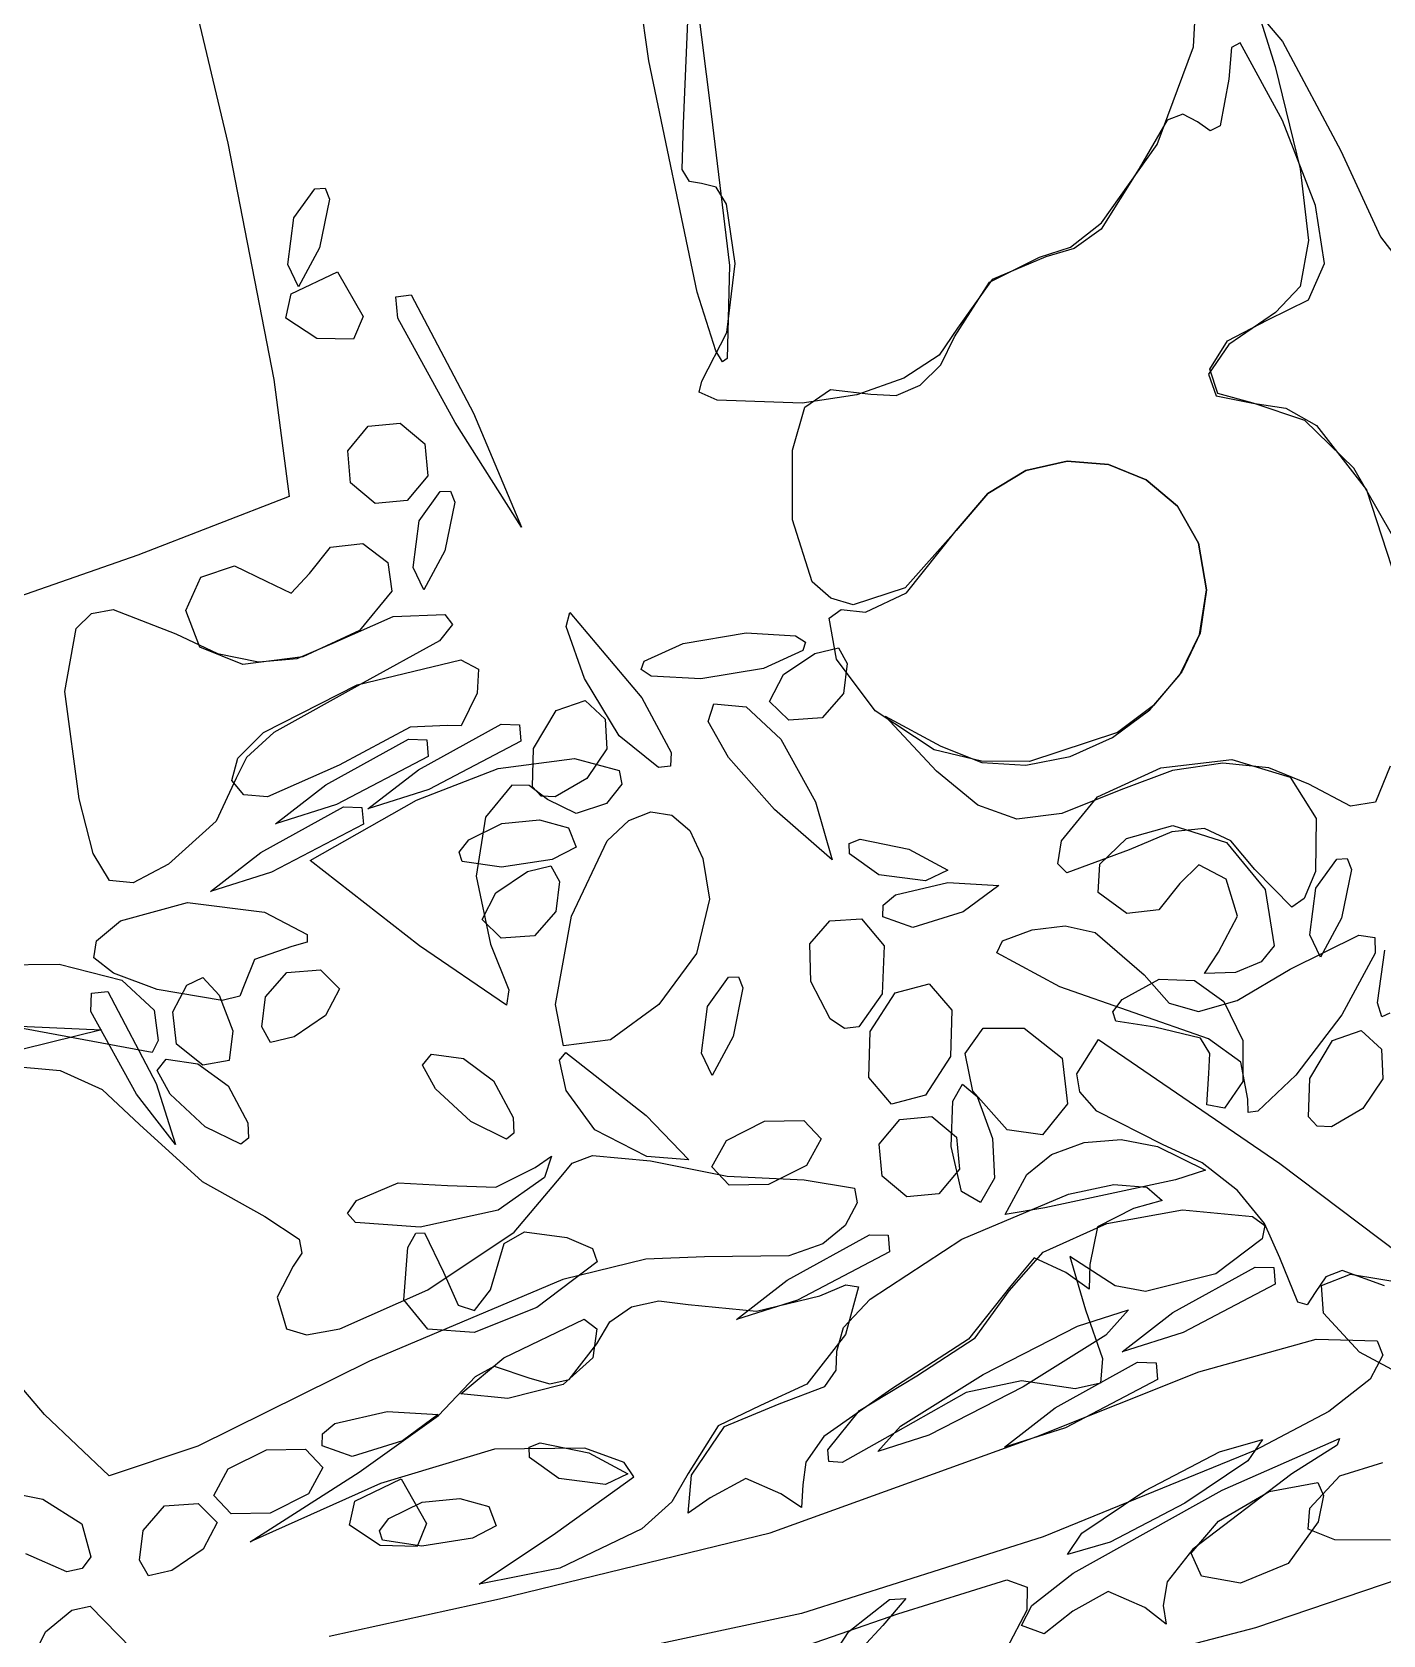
# Model space of a CAD drawing. Extents: x -886 to 651, y -59 to 942.
# Drawn here: x -251.04 to -231.21, y 70.21 to 93.74 of the extents above; entities that cross this region are included whole.
import ezdxf

# ---------------------------------------------------------------- set-up
doc = ezdxf.new("R2010")
doc.units = 0

msp = doc.modelspace()

# ---------------------------------------------------------------- linework, layer by layer
at = {"layer": 'Layer 1'}
for p, q in [((-249.6234, 98.23782), (-248.169323, 92.110862)), ((-241.99016, 93.31639), (-242.510241, 97.03977)), ((-241.465321, 95.65455), (-241.0743, 92.54149)), ((-233.394728, 95.144429), (-232.79034, 93.234198)), ((-233.989339, 93.523652), (-233.92216, 94.884548)), ((-241.47897, 92.398231), (-241.392991, 94.421834)), ((-233.072979, 94.057727), (-232.683118, 93.602341)), ((-234.525709, 92.087873), (-233.989339, 93.523652)), ((-233.43487, 93.516334), (-233.47114, 93.04881)), ((-233.305293, 93.581692), (-233.43487, 93.516334)), ((-232.68436, 92.44287), (-233.305293, 93.581692)), ((-232.683118, 93.602341), (-231.82552, 91.99645)), ((-241.278056, 89.919941), (-241.99016, 93.31639)), ((-232.7905, 93.2342), (-232.4257, 91.731748)), ((-232.79034, 93.234198), (-232.7905, 93.2342)), ((-233.47114, 93.04881), (-233.598301, 92.362482)), ((-241.0743, 92.54149), (-240.804024, 90.315296)), ((-234.147019, 92.537347), (-234.37868, 92.445047)), ((-233.93445, 92.424443), (-234.147019, 92.537347)), ((-241.500718, 91.724329), (-241.47897, 92.398231)), ((-234.37868, 92.445047), (-234.78733, 91.735292)), ((-233.745627, 92.292747), (-233.93445, 92.424443)), ((-233.598301, 92.362482), (-233.745627, 92.292747)), ((-232.19935, 91.193222), (-232.68436, 92.44287)), ((-248.169323, 92.110862), (-247.491969, 88.642664)), ((-235.342187, 90.938526), (-234.525709, 92.087873)), ((-231.82552, 91.99645), (-231.24727, 90.735329)), ((-241.392846, 91.548735), (-241.500718, 91.724329)), ((-241.21726, 91.519174), (-241.392846, 91.548735)), ((-234.78733, 91.735292), (-235.348286, 90.84802)), ((-232.4257, 91.731748), (-232.303343, 90.68007)), ((-247.200999, 91.013759), (-246.89181, 91.441696)), ((-246.89181, 91.441696), (-246.742172, 91.448859)), ((-246.742172, 91.448859), (-246.679415, 91.287497)), ((-241.001829, 91.466108), (-241.21726, 91.519174)), ((-240.847336, 91.216506), (-241.001829, 91.466108)), ((-246.679415, 91.287497), (-246.82351, 90.573192)), ((-240.721823, 90.343666), (-240.847336, 91.216506)), ((-232.069335, 90.341694), (-232.19935, 91.193222)), ((-247.28968, 90.328506), (-247.200999, 91.013759)), ((-235.796378, 90.584176), (-235.342187, 90.938526)), ((-235.348286, 90.84802), (-235.74481, 90.56357)), ((-232.303343, 90.68007), (-232.423314, 90.003265)), ((-231.24727, 90.735329), (-230.737345, 90.074802)), ((-246.82345, 90.57318), (-247.131685, 89.999172)), ((-246.82351, 90.573192), (-246.82345, 90.57318)), ((-236.987935, 90.068809), (-236.24969, 90.436928)), ((-236.1587, 90.441832), (-236.946671, 90.107643)), ((-236.24969, 90.436928), (-235.796378, 90.584176)), ((-235.74481, 90.56357), (-236.1587, 90.441832)), ((-247.131685, 89.999172), (-247.28968, 90.328506)), ((-247.24014, 89.895917), (-246.5596, 90.22172)), ((-246.5596, 90.22172), (-246.18467, 89.56696)), ((-240.842028, 89.33259), (-240.721823, 90.343666)), ((-240.804024, 90.315296), (-240.83674, 88.94831)), ((-232.300108, 89.808717), (-232.069335, 90.341694)), ((-247.318038, 89.540292), (-247.24014, 89.895917)), ((-245.702601, 89.855246), (-245.47597, 89.883837)), ((-245.47597, 89.883837), (-244.56478, 88.147497)), ((-241.004628, 89.05936), (-241.278056, 89.919941)), ((-237.49773, 89.265198), (-236.987935, 90.068809)), ((-236.946671, 90.107643), (-237.45367, 89.393482)), ((-232.423314, 90.003265), (-232.7855, 89.62543)), ((-245.67346, 89.541202), (-245.702601, 89.855246)), ((-232.89746, 89.51472), (-232.300108, 89.808717)), ((-246.86522, 89.241151), (-247.318038, 89.540292)), ((-246.18467, 89.56696), (-246.322629, 89.230053)), ((-246.18467, 89.56696), (-246.18467, 89.56696)), ((-244.83103, 88.007777), (-245.67346, 89.541202)), ((-233.493856, 89.209605), (-232.89746, 89.51472)), ((-232.7855, 89.62543), (-233.469998, 89.155511)), ((-246.322629, 89.230053), (-246.86522, 89.241151)), ((-241.20926, 88.615214), (-240.842028, 89.33259)), ((-237.45367, 89.393482), (-237.726927, 88.99676)), ((-237.702147, 88.854461), (-237.49773, 89.265198)), ((-233.749018, 88.793842), (-233.493856, 89.209605)), ((-240.905126, 88.901186), (-241.004628, 89.05936)), ((-240.83674, 88.94831), (-240.905126, 88.901186)), ((-237.726927, 88.99676), (-238.24311, 88.65959)), ((-233.469998, 89.155511), (-233.768879, 88.717907)), ((-238.002122, 88.559422), (-237.702147, 88.854461)), ((-233.768879, 88.717907), (-233.659795, 88.40141)), ((-233.633165, 88.433363), (-233.749018, 88.793842)), ((-247.491969, 88.642664), (-247.26759, 86.92142)), ((-241.249632, 88.453844), (-241.20926, 88.615214)), ((-239.69932, 88.231946), (-239.322904, 88.494518)), ((-239.322904, 88.494518), (-238.72736, 88.426517)), ((-238.24311, 88.65959), (-238.93561, 88.414083)), ((-238.357309, 88.4076), (-238.002122, 88.559422)), ((-240.985663, 88.339182), (-241.249632, 88.453844)), ((-239.73782, 88.292352), (-240.985663, 88.339182)), ((-238.93561, 88.414083), (-239.73782, 88.292352)), ((-238.72736, 88.426517), (-238.357309, 88.4076)), ((-233.659795, 88.40141), (-233.1204, 88.29481)), ((-233.11652, 88.2941), (-233.633165, 88.433363)), ((-233.1204, 88.29481), (-232.634347, 88.217307)), ((-232.358154, 88.038112), (-233.11652, 88.2941)), ((-243.85658, 86.474417), (-244.83103, 88.007777)), ((-244.56478, 88.147497), (-243.85658, 86.474417)), ((-244.56478, 88.147497), (-244.56478, 88.147497)), ((-239.877796, 87.604827), (-239.69932, 88.231946)), ((-232.634347, 88.217307), (-232.185791, 87.963705)), ((-231.634441, 87.337267), (-232.358154, 88.038112)), ((-246.41013, 87.593425), (-246.107804, 87.955076)), ((-246.107804, 87.955076), (-245.63843, 87.998397)), ((-245.63843, 87.998397), (-245.276775, 87.696069)), ((-232.185791, 87.963705), (-231.449143, 87.022011)), ((-246.36681, 87.124046), (-246.41013, 87.593425)), ((-245.276775, 87.696069), (-245.23345, 87.22669)), ((-239.87952, 86.579187), (-239.877796, 87.604827)), ((-236.450671, 87.304862), (-237.009627, 86.968389)), ((-237.009558, 86.968598), (-236.450603, 87.305071)), ((-235.844702, 87.442771), (-236.450671, 87.304862)), ((-236.450603, 87.305071), (-235.844637, 87.442981)), ((-235.23998, 87.393526), (-235.844702, 87.442771)), ((-235.844637, 87.442981), (-235.239917, 87.393736)), ((-234.684766, 87.168535), (-235.23998, 87.393526)), ((-235.239917, 87.393736), (-234.684705, 87.168746)), ((-231.083815, 86.372502), (-231.634441, 87.337267)), ((-246.00516, 86.821718), (-246.36681, 87.124046)), ((-245.23345, 87.22669), (-245.535781, 86.865039)), ((-245.23345, 87.22669), (-245.23345, 87.22669)), ((-234.227319, 86.77921), (-234.684766, 87.168535)), ((-234.684705, 87.168746), (-234.227258, 86.77942)), ((-247.26759, 86.92142), (-249.49149, 86.059378)), ((-245.535781, 86.865039), (-246.00516, 86.821718)), ((-245.359505, 86.567009), (-245.05032, 86.994946)), ((-245.05032, 86.994946), (-244.900681, 87.002109)), ((-244.837921, 86.840747), (-244.98202, 86.126442)), ((-244.900681, 87.002109), (-244.837921, 86.840747)), ((-237.009627, 86.968389), (-237.47331, 86.421942)), ((-237.47324, 86.42215), (-237.009558, 86.968598)), ((-231.449143, 87.022011), (-231.006393, 85.657342)), ((-233.915901, 86.236958), (-234.227319, 86.77921)), ((-234.227258, 86.77942), (-233.915836, 86.237167)), ((-245.44819, 85.881756), (-245.359505, 86.567009)), ((-239.590979, 85.670617), (-239.87952, 86.579187)), ((-237.47331, 86.421942), (-238.226588, 85.581455)), ((-238.206383, 85.510957), (-237.47324, 86.42215)), ((-246.9711, 85.793685), (-246.661124, 86.179859)), ((-246.661124, 86.179859), (-246.18857, 86.233381)), ((-246.18857, 86.233381), (-245.820321, 85.952214)), ((-244.98195, 86.12643), (-245.290194, 85.552422)), ((-244.98202, 86.126442), (-244.98195, 86.12643)), ((-233.79877, 85.553189), (-233.915901, 86.236958)), ((-233.915836, 86.237167), (-233.7987, 85.553398)), ((-249.49149, 86.059378), (-251.68427, 85.297225)), ((-248.56777, 85.739057), (-248.071969, 85.907255)), ((-248.071969, 85.907255), (-247.60748, 85.679807)), ((-245.820321, 85.952214), (-245.76114, 85.53371)), ((-248.785729, 85.250953), (-248.56777, 85.739057)), ((-247.60748, 85.679807), (-247.23814, 85.503214)), ((-247.23814, 85.503214), (-246.9711, 85.793685)), ((-245.290194, 85.552422), (-245.44819, 85.881756)), ((-239.318054, 85.430353), (-239.590979, 85.670617)), ((-245.7611, 85.53371), (-246.238697, 84.956291)), ((-245.76114, 85.53371), (-245.7611, 85.53371)), ((-238.98624, 85.334526), (-239.318054, 85.430353)), ((-238.226588, 85.581455), (-238.98624, 85.334526)), ((-238.80691, 85.22409), (-238.206383, 85.510957)), ((-233.901778, 84.899209), (-233.79877, 85.553189)), ((-233.7987, 85.5534), (-233.892887, 84.918921)), ((-233.7987, 85.553398), (-233.7987, 85.5534)), ((-250.396895, 84.986162), (-250.173407, 85.20668)), ((-250.173407, 85.20668), (-249.855484, 85.266566)), ((-249.855484, 85.266566), (-248.93493, 84.906837)), ((-248.58227, 84.709257), (-248.785729, 85.250953)), ((-245.740199, 85.159754), (-244.98196, 85.190852)), ((-244.98196, 85.190852), (-244.873139, 85.04169)), ((-243.201945, 85.014379), (-243.150035, 85.221409)), ((-243.150035, 85.221409), (-242.0915, 83.967795)), ((-239.340737, 85.135628), (-239.164791, 85.265742)), ((-239.164791, 85.265742), (-238.80691, 85.22409)), ((-250.561978, 84.060826), (-250.396895, 84.986162)), ((-246.238697, 84.956291), (-247.069599, 84.56752)), ((-246.64021, 84.767163), (-245.740199, 85.159754)), ((-244.873139, 85.04169), (-245.062772, 84.802882)), ((-242.93354, 84.25076), (-243.201945, 85.014379)), ((-239.23434, 84.535687), (-239.340737, 85.135628)), ((-248.93493, 84.906837), (-248.320071, 84.616345)), ((-247.951544, 84.455731), (-248.58227, 84.709257)), ((-247.15086, 84.545178), (-246.64021, 84.767163)), ((-245.062772, 84.802882), (-246.1804, 84.188032)), ((-242.057834, 84.503727), (-241.48185, 84.766125)), ((-241.48185, 84.766125), (-240.560219, 84.920795)), ((-240.560219, 84.920795), (-239.83325, 84.878025)), ((-239.83325, 84.878025), (-239.688469, 84.783529)), ((-239.688469, 84.783529), (-239.729186, 84.661788)), ((-234.19207, 84.304784), (-233.901778, 84.899209)), ((-233.892887, 84.918921), (-234.162423, 84.347089)), ((-248.320071, 84.616345), (-247.718097, 84.495349)), ((-247.069599, 84.56752), (-247.951544, 84.455731)), ((-247.718097, 84.495349), (-247.15086, 84.545178)), ((-246.27151, 84.159912), (-244.749765, 84.526742)), ((-244.749765, 84.526742), (-244.488528, 84.389725)), ((-242.098551, 84.381986), (-242.057834, 84.503727)), ((-239.729186, 84.661788), (-240.30517, 84.39939)), ((-240.01098, 84.308021), (-239.548463, 84.619745)), ((-239.548463, 84.619745), (-239.20455, 84.702171)), ((-238.662755, 83.775432), (-239.23434, 84.535687)), ((-239.20455, 84.702171), (-239.075176, 84.472239)), ((-239.075176, 84.472239), (-239.12845, 84.03297)), ((-244.488528, 84.389725), (-244.5068, 84.035304)), ((-242.425833, 83.408709), (-242.93354, 84.25076)), ((-241.95377, 84.28749), (-242.098551, 84.381986)), ((-241.226805, 84.24472), (-241.95377, 84.28749)), ((-240.30517, 84.39939), (-241.226805, 84.24472)), ((-240.30517, 84.39939), (-240.30517, 84.39939)), ((-240.214246, 83.915501), (-240.01098, 84.308021)), ((-234.630998, 83.792617), (-234.19207, 84.304784)), ((-234.162423, 84.347089), (-234.577648, 83.855305)), ((-250.35355, 82.485757), (-250.561978, 84.060826)), ((-247.6469, 83.456607), (-246.27151, 84.159912)), ((-246.1804, 84.18804), (-247.494149, 83.456129)), ((-246.1804, 84.188032), (-246.1804, 84.18804)), ((-244.5068, 84.0353), (-244.743399, 83.55449)), ((-244.5068, 84.035304), (-244.5068, 84.0353)), ((-239.12845, 84.03297), (-239.440979, 83.674498)), ((-239.12845, 84.03297), (-239.12845, 84.03297)), ((-243.68095, 83.222324), (-243.348373, 83.78243)), ((-243.348373, 83.78243), (-242.92368, 83.926146)), ((-242.92368, 83.926146), (-242.6281, 83.655603)), ((-242.0915, 83.9678), (-241.659764, 83.163921)), ((-242.0915, 83.967795), (-242.0915, 83.9678)), ((-241.117104, 83.620529), (-241.035044, 83.879665)), ((-241.035044, 83.879665), (-240.56054, 83.833904)), ((-240.56054, 83.833904), (-240.04833, 83.358803)), ((-239.93488, 83.63882), (-240.214246, 83.915501)), ((-237.80102, 83.20603), (-238.662755, 83.775432)), ((-235.179914, 83.385409), (-234.630998, 83.792617)), ((-234.577648, 83.855305), (-235.108904, 83.460965)), ((-245.491698, 83.536145), (-246.53388, 82.981329)), ((-244.95002, 83.560711), (-245.491698, 83.536145)), ((-245.36959, 82.912165), (-244.158542, 83.580098)), ((-244.743399, 83.55449), (-244.95002, 83.560711)), ((-244.158542, 83.580098), (-243.886404, 83.572705)), ((-243.886404, 83.572705), (-243.8662, 83.3295)), ((-242.6281, 83.655603), (-242.60594, 83.219724)), ((-240.816594, 83.09209), (-241.117104, 83.620529)), ((-239.440979, 83.674498), (-239.93488, 83.63882)), ((-237.76279, 82.890531), (-238.519881, 83.699775)), ((-238.519881, 83.699775), (-237.70249, 83.260199)), ((-248.023953, 83.081721), (-247.6469, 83.456607)), ((-247.494149, 83.456129), (-247.89624, 83.090656)), ((-246.72928, 82.690914), (-245.518229, 83.358847)), ((-245.518229, 83.358847), (-245.24609, 83.351455)), ((-245.24609, 83.351455), (-245.22589, 83.10825)), ((-243.8662, 83.3295), (-245.21669, 82.620799)), ((-243.8662, 83.3295), (-243.8662, 83.3295)), ((-241.84743, 82.94402), (-242.425833, 83.408709)), ((-240.04833, 83.358803), (-239.54185, 82.442494)), ((-235.108904, 83.460965), (-236.400863, 83.034216)), ((-235.800169, 83.105862), (-235.179914, 83.385409)), ((-248.11332, 82.752902), (-248.023953, 83.081721)), ((-247.89624, 83.090656), (-248.04682, 82.78681)), ((-245.22589, 83.10825), (-246.57638, 82.399548)), ((-245.22589, 83.10825), (-245.22589, 83.10825)), ((-244.198078, 82.931868), (-243.079376, 83.075135)), ((-243.697745, 82.661453), (-243.68095, 83.222324)), ((-243.079376, 83.075135), (-242.422969, 82.901485)), ((-242.60594, 83.219724), (-242.899563, 82.784608)), ((-242.60594, 83.219724), (-242.60594, 83.219724)), ((-241.659764, 83.163921), (-241.672166, 82.964177)), ((-240.14339, 82.329944), (-240.816594, 83.09209)), ((-237.102247, 83.036603), (-237.80102, 83.20603)), ((-237.70249, 83.260199), (-237.100106, 83.020555)), ((-236.453116, 82.976677), (-235.800169, 83.105862)), ((-234.469614, 82.94136), (-233.42804, 83.064653)), ((-233.42804, 83.064653), (-232.57346, 82.802056)), ((-246.53388, 82.981329), (-247.586284, 82.514126)), ((-246.112095, 82.336716), (-245.36959, 82.912165)), ((-245.39911, 82.465181), (-244.198078, 82.931868)), ((-242.422969, 82.901485), (-242.386864, 82.697848)), ((-241.672166, 82.964177), (-241.84743, 82.94402)), ((-237.158802, 82.391779), (-237.76279, 82.890531)), ((-236.400863, 83.034216), (-237.102247, 83.036603)), ((-237.100106, 83.020555), (-236.453116, 82.976677)), ((-235.402519, 82.51455), (-234.469614, 82.94136)), ((-234.297203, 82.899401), (-235.05995, 82.61819)), ((-233.560909, 83.007225), (-234.297203, 82.899401)), ((-232.883765, 82.940707), (-233.560909, 83.007225)), ((-232.29847, 82.69889), (-232.883765, 82.940707)), ((-231.10274, 82.966719), (-231.316214, 82.437833)), ((-248.04682, 82.78681), (-248.342948, 82.158217)), ((-247.93578, 82.54233), (-248.11332, 82.752902)), ((-247.471785, 82.115464), (-246.72928, 82.690914)), ((-245.21669, 82.620799), (-246.112095, 82.336716)), ((-243.998091, 82.685521), (-244.384005, 82.217648)), ((-243.746994, 82.682734), (-243.998091, 82.685521)), ((-243.47518, 82.476291), (-243.746994, 82.682734)), ((-243.569181, 82.525173), (-243.697745, 82.661453)), ((-242.899563, 82.784608), (-243.36321, 82.515901)), ((-242.386864, 82.697848), (-242.60882, 82.417421)), ((-235.05995, 82.61819), (-235.923976, 82.267358)), ((-232.57346, 82.802056), (-232.57346, 82.802053)), ((-232.57346, 82.802053), (-232.192024, 82.197534)), ((-231.684568, 82.37908), (-232.29847, 82.69889)), ((-250.146753, 81.680548), (-250.35355, 82.485757)), ((-247.586284, 82.514126), (-247.93578, 82.54233)), ((-247.68303, 81.697704), (-246.471975, 82.365648)), ((-246.57638, 82.399548), (-247.471785, 82.115464)), ((-246.96175, 81.581891), (-245.39911, 82.465181)), ((-246.471975, 82.365648), (-246.199838, 82.358256)), ((-246.199838, 82.358256), (-246.17964, 82.115051)), ((-243.36321, 82.515901), (-243.569181, 82.525173)), ((-243.055016, 82.268226), (-243.47518, 82.476291)), ((-242.60882, 82.417411), (-243.055016, 82.268226)), ((-242.60882, 82.417421), (-242.60882, 82.417411)), ((-239.54185, 82.4425), (-239.296414, 81.587669)), ((-239.54185, 82.442494), (-239.54185, 82.4425)), ((-236.584729, 82.187971), (-237.158802, 82.391779)), ((-235.93109, 81.866597), (-235.402519, 82.51455)), ((-231.316214, 82.437833), (-231.684568, 82.37908)), ((-248.342948, 82.158217), (-249.03974, 81.52422)), ((-244.63323, 81.884231), (-244.146843, 82.124979)), ((-244.384005, 82.217648), (-244.524662, 81.347717)), ((-244.146843, 82.124979), (-243.594687, 82.17881)), ((-243.594687, 82.17881), (-243.16783, 82.058666)), ((-242.601231, 81.866883), (-242.282055, 82.167127)), ((-242.282055, 82.167127), (-241.956946, 82.294563)), ((-241.956946, 82.294563), (-241.650835, 82.246073)), ((-241.650835, 82.246073), (-241.388653, 82.018538)), ((-239.296414, 81.587669), (-240.14339, 82.329944)), ((-235.923976, 82.267358), (-236.584729, 82.187971)), ((-232.192024, 82.197534), (-232.19821, 81.417213)), ((-246.17964, 82.11504), (-247.53013, 81.406338)), ((-246.17964, 82.115051), (-246.17964, 82.11504)), ((-244.771227, 81.70224), (-244.63323, 81.884231)), ((-243.16783, 82.058666), (-243.05734, 81.77749)), ((-241.388653, 82.018538), (-241.195331, 81.608841)), ((-239.04855, 81.829542), (-238.887189, 81.892304)), ((-238.887189, 81.892304), (-238.17288, 81.748245)), ((-235.367121, 81.526082), (-234.975521, 81.902952)), ((-234.975521, 81.902952), (-234.29282, 82.095346)), ((-234.309503, 82.002769), (-234.93581, 81.733952)), ((-233.829356, 82.050369), (-234.309503, 82.002769)), ((-234.29282, 82.095346), (-233.507961, 81.844089)), ((-233.440599, 81.868273), (-233.829356, 82.050369)), ((-249.905689, 81.286169), (-250.146753, 81.680548)), ((-248.425531, 81.122255), (-247.68303, 81.697704)), ((-244.728549, 81.567223), (-244.771227, 81.70224)), ((-243.05734, 81.77749), (-243.408516, 81.594858)), ((-243.12206, 80.76044), (-242.601231, 81.866883)), ((-243.05734, 81.77749), (-243.05734, 81.77749)), ((-239.04139, 81.679905), (-239.04855, 81.829542)), ((-238.613457, 81.370718), (-239.04139, 81.679905)), ((-238.17288, 81.748245), (-237.598876, 81.440006)), ((-235.982563, 81.530958), (-235.93109, 81.866597)), ((-234.93581, 81.733952), (-235.848763, 81.39896)), ((-233.507961, 81.844089), (-232.94082, 81.15501)), ((-233.08846, 81.448003), (-233.440599, 81.868273)), ((-249.03974, 81.52422), (-249.560103, 81.251199)), ((-245.35628, 80.328011), (-246.96175, 81.581891)), ((-244.15168, 81.480462), (-244.728549, 81.567223)), ((-244.23454, 81.106692), (-243.772023, 81.418415)), ((-243.408516, 81.594858), (-244.15168, 81.480462)), ((-243.772023, 81.418415), (-243.42811, 81.500842)), ((-243.42811, 81.500842), (-243.298736, 81.27091)), ((-241.195331, 81.608841), (-241.0958, 81.013865)), ((-237.598876, 81.440006), (-237.92821, 81.282009)), ((-235.848763, 81.39896), (-235.982563, 81.530958)), ((-235.391336, 81.110182), (-235.367121, 81.526082)), ((-233.910391, 81.517135), (-234.18935, 81.240393)), ((-233.5124, 81.307553), (-233.910391, 81.517135)), ((-232.54786, 80.892875), (-233.08846, 81.448003)), ((-232.19821, 81.417213), (-232.363535, 81.020608)), ((-232.194399, 81.172879), (-231.88521, 81.600816)), ((-231.88521, 81.600816), (-231.735572, 81.607979)), ((-231.672815, 81.446617), (-231.81691, 80.732312)), ((-231.735572, 81.607979), (-231.672815, 81.446617)), ((-249.560103, 81.251199), (-249.905689, 81.286169)), ((-247.53013, 81.406338), (-248.425531, 81.122255)), ((-244.524662, 81.347717), (-244.3118, 80.350771)), ((-243.298736, 81.27091), (-243.35201, 80.83164)), ((-237.9282, 81.28203), (-238.613457, 81.370718)), ((-238.366318, 81.078046), (-237.59942, 81.256436)), ((-237.92821, 81.282009), (-237.9282, 81.28203)), ((-237.59942, 81.256436), (-236.850129, 81.212655)), ((-236.850129, 81.212655), (-237.37271, 80.824435)), ((-234.18935, 81.240393), (-234.499319, 80.854218)), ((-233.345848, 80.763493), (-233.5124, 81.307553)), ((-249.74379, 80.692748), (-248.763697, 80.964953)), ((-248.763697, 80.964953), (-247.63341, 80.823182)), ((-244.437806, 80.714171), (-244.23454, 81.106692)), ((-241.0958, 81.01386), (-241.289317, 80.216639)), ((-241.0958, 81.013865), (-241.0958, 81.01386)), ((-238.547784, 80.92502), (-238.366318, 81.078046)), ((-234.97188, 80.800696), (-235.391336, 81.110182)), ((-232.94082, 81.15502), (-232.806596, 80.327589)), ((-232.94082, 81.15501), (-232.94082, 81.15502)), ((-232.363535, 81.020608), (-232.54786, 80.892875)), ((-232.28308, 80.487626), (-232.194399, 81.172879)), ((-247.63341, 80.823182), (-247.003989, 80.494994)), ((-244.15844, 80.43749), (-244.437806, 80.714171)), ((-243.35201, 80.83164), (-243.664539, 80.473169)), ((-243.357715, 79.466798), (-243.12206, 80.76044)), ((-243.35201, 80.83164), (-243.35201, 80.83164)), ((-239.331409, 80.691612), (-238.86521, 80.724733)), ((-238.86521, 80.724733), (-238.533668, 80.325792)), ((-238.55288, 80.75153), (-238.547784, 80.92502)), ((-238.112698, 80.59475), (-238.55288, 80.75153)), ((-237.37271, 80.82444), (-238.112698, 80.59475)), ((-237.37271, 80.824435), (-237.37271, 80.82444)), ((-234.499319, 80.854218), (-234.97188, 80.800696)), ((-233.62334, 80.236063), (-233.345848, 80.763493)), ((-231.81685, 80.7323), (-232.125085, 80.158292)), ((-231.81691, 80.732312), (-231.81685, 80.7323)), ((-250.098114, 80.398373), (-249.74379, 80.692748)), ((-247.003989, 80.494994), (-247.002711, 80.379695)), ((-243.664539, 80.473169), (-244.15844, 80.43749)), ((-239.62609, 80.354485), (-239.331409, 80.691612)), ((-236.793505, 80.40092), (-236.35909, 80.561332)), ((-236.35909, 80.561332), (-235.876815, 80.618247)), ((-235.876815, 80.618247), (-235.435493, 80.524101)), ((-235.435493, 80.524101), (-234.71642, 79.899042)), ((-232.57041, 79.984122), (-231.563391, 80.483504)), ((-232.125085, 80.158292), (-232.28308, 80.487626)), ((-231.563391, 80.483504), (-231.329649, 80.450831)), ((-250.137866, 80.152718), (-250.098114, 80.398373)), ((-247.22812, 80.318981), (-247.777852, 80.123937)), ((-247.002711, 80.379695), (-247.22812, 80.318988)), ((-247.22812, 80.318988), (-247.22812, 80.318981)), ((-244.078809, 79.457245), (-245.35628, 80.328011)), ((-244.3118, 80.350771), (-244.045116, 79.682631)), ((-239.608416, 79.802817), (-239.62609, 80.354485)), ((-238.533668, 80.325792), (-238.56274, 79.624133)), ((-236.879246, 80.225795), (-236.793505, 80.40092)), ((-233.827694, 79.918808), (-233.62334, 80.236063)), ((-232.806596, 80.327589), (-232.997507, 80.09097)), ((-231.329649, 80.450831), (-231.3251, 80.220547)), ((-231.28937, 79.491687), (-231.182549, 80.265262)), ((-251.659214, 80.048), (-250.644076, 80.058539)), ((-250.644076, 80.058539), (-249.725413, 79.82331)), ((-249.847058, 79.925678), (-250.137866, 80.152718)), ((-247.777852, 80.123937), (-247.93127, 79.749958)), ((-241.289317, 80.216639), (-241.839153, 79.463633)), ((-235.95278, 79.724447), (-236.879246, 80.225795)), ((-232.997507, 80.09097), (-233.37288, 79.93733)), ((-231.3251, 80.22055), (-231.813069, 79.314272)), ((-231.3251, 80.220547), (-231.3251, 80.22055)), ((-249.2097, 79.687148), (-249.847058, 79.925678)), ((-249.725413, 79.82331), (-249.25115, 79.38274)), ((-248.77176, 79.748213), (-248.53466, 79.863929)), ((-248.53466, 79.863929), (-248.29848, 79.600707)), ((-247.61732, 79.578601), (-247.304791, 79.937073)), ((-247.304791, 79.937073), (-246.81089, 79.972751)), ((-246.81089, 79.972751), (-246.531524, 79.69607)), ((-241.128025, 79.438479), (-240.81884, 79.866416)), ((-240.81884, 79.866416), (-240.669201, 79.873579)), ((-240.669201, 79.873579), (-240.606441, 79.712217)), ((-239.32363, 79.253885), (-239.608416, 79.802817)), ((-238.370817, 79.639257), (-237.87451, 79.768991)), ((-237.87451, 79.768991), (-237.539789, 79.38025)), ((-235.03796, 79.538186), (-234.496365, 79.835467)), ((-234.71642, 79.899042), (-234.348605, 79.486605)), ((-234.496365, 79.835467), (-233.977341, 79.81944)), ((-233.977341, 79.81944), (-233.545941, 79.512227)), ((-233.37288, 79.93733), (-233.827694, 79.918808)), ((-233.348907, 79.526238), (-232.57041, 79.984122)), ((-250.180771, 79.36245), (-250.173377, 79.634589)), ((-250.173377, 79.634589), (-249.93017, 79.654789)), ((-249.93017, 79.654789), (-249.22147, 78.304299)), ((-248.253696, 79.524679), (-249.2097, 79.687148)), ((-248.97748, 79.356451), (-248.77176, 79.748213)), ((-248.29848, 79.600707), (-248.09497, 79.0814)), ((-247.992316, 79.589881), (-248.253696, 79.524679)), ((-247.93127, 79.749958), (-247.992316, 79.589881)), ((-247.670594, 79.139332), (-247.61732, 79.578601)), ((-246.531524, 79.69607), (-246.73479, 79.30355)), ((-244.045116, 79.682631), (-244.078809, 79.457245)), ((-240.606441, 79.712217), (-240.75054, 78.997912)), ((-238.56274, 79.624134), (-238.904174, 79.137015)), ((-238.7379, 79.069849), (-238.370817, 79.639257)), ((-238.56274, 79.624133), (-238.56274, 79.624134)), ((-233.76969, 78.962435), (-235.95278, 79.724447)), ((-235.175963, 79.356195), (-235.03796, 79.538186)), ((-249.51284, 78.151399), (-250.180771, 79.36245)), ((-249.25115, 79.38274), (-249.25117, 79.382734)), ((-249.25117, 79.382734), (-249.192958, 78.938441)), ((-248.923954, 78.883893), (-248.97748, 79.356451)), ((-246.73479, 79.30355), (-247.197307, 78.991826)), ((-246.73479, 79.30355), (-246.73479, 79.30355)), ((-243.2403, 78.86082), (-243.357715, 79.466798)), ((-241.839153, 79.463633), (-242.553437, 78.94748)), ((-241.21671, 78.753226), (-241.128025, 79.438479)), ((-237.539789, 79.38025), (-237.56122, 78.703111)), ((-235.133286, 79.221179), (-235.175963, 79.356195)), ((-234.348605, 79.486605), (-233.917203, 79.361368)), ((-233.917203, 79.361368), (-233.348907, 79.526238)), ((-233.545941, 79.512227), (-233.26722, 78.935952)), ((-231.813069, 79.314272), (-232.48601, 78.426821)), ((-231.22697, 79.286282), (-231.28937, 79.491687)), ((-231.107003, 79.339035), (-231.22697, 79.286282)), ((-250.02706, 79.091936), (-251.77412, 78.664151)), ((-249.28227, 78.763066), (-251.639778, 79.1998)), ((-251.61786, 79.165516), (-250.02706, 79.091936)), ((-248.09497, 79.0814), (-248.150708, 78.64289)), ((-248.09497, 79.0814), (-248.09497, 79.0814)), ((-247.54122, 78.9094), (-247.670594, 79.139332)), ((-239.116632, 79.113877), (-239.32363, 79.253885)), ((-238.904174, 79.137015), (-239.116632, 79.113877)), ((-238.759331, 78.39271), (-238.7379, 79.069849)), ((-237.341758, 78.74887), (-237.08057, 79.116883)), ((-237.08057, 79.116883), (-236.47851, 79.120218)), ((-236.47851, 79.120218), (-235.920005, 78.67753)), ((-234.55641, 79.134418), (-235.133286, 79.221179)), ((-233.888345, 78.970306), (-234.55641, 79.134418)), ((-231.951833, 78.938106), (-231.52714, 79.081822)), ((-231.52714, 79.081822), (-231.23156, 78.81128)), ((-249.192958, 78.938441), (-249.28227, 78.763066)), ((-248.53778, 78.573921), (-248.923954, 78.883893)), ((-247.197307, 78.991826), (-247.54122, 78.9094)), ((-242.553437, 78.94748), (-243.2403, 78.86082)), ((-240.75047, 78.9979), (-241.058714, 78.423892)), ((-240.75054, 78.997912), (-240.75047, 78.9979)), ((-235.7036, 78.448294), (-235.38592, 78.949814)), ((-235.38592, 78.949814), (-232.72482, 77.132664)), ((-233.750111, 78.74679), (-233.888345, 78.970306)), ((-233.293484, 78.619238), (-233.76969, 78.962435)), ((-233.2672, 78.93596), (-233.267489, 78.336046)), ((-233.26722, 78.935952), (-233.2672, 78.93596)), ((-232.28441, 78.378001), (-231.951833, 78.938106)), ((-249.209561, 78.498407), (-249.075393, 78.662567)), ((-249.075393, 78.662567), (-248.60876, 78.596127)), ((-248.60876, 78.596127), (-248.165423, 78.270511)), ((-248.150708, 78.64289), (-248.53778, 78.573921)), ((-245.31113, 78.574866), (-245.176959, 78.739026)), ((-245.176959, 78.739026), (-244.71032, 78.672586)), ((-244.71032, 78.672586), (-244.26699, 78.34697)), ((-243.299254, 78.649833), (-243.204625, 78.759508)), ((-243.20393, 78.202616), (-243.299254, 78.649833)), ((-243.204625, 78.759508), (-242.02725, 77.835881)), ((-241.058714, 78.423892), (-241.21671, 78.753226)), ((-237.56122, 78.703111), (-237.928299, 78.133703)), ((-237.56122, 78.703111), (-237.56122, 78.703111)), ((-237.233011, 78.192413), (-237.341758, 78.74887)), ((-235.920005, 78.67753), (-235.83943, 78.006588)), ((-233.76769, 78.450877), (-233.750111, 78.74679)), ((-233.19323, 78.0776), (-233.293484, 78.619238)), ((-231.23156, 78.81128), (-231.2094, 78.3754)), ((-251.442229, 78.568317), (-250.633394, 78.495818)), ((-250.633394, 78.495818), (-250.013129, 78.217754)), ((-249.016799, 78.151892), (-249.209561, 78.498407)), ((-245.118369, 78.228352), (-245.31113, 78.574866)), ((-238.42461, 78.003969), (-238.759331, 78.39271)), ((-235.661045, 78.184398), (-235.7036, 78.448294)), ((-233.796588, 77.993045), (-233.76769, 78.450877)), ((-232.48601, 78.426821), (-233.045529, 77.900498)), ((-232.301205, 77.817129), (-232.28441, 78.378001)), ((-231.2094, 78.3754), (-231.503023, 77.940284)), ((-231.2094, 78.3754), (-231.2094, 78.3754)), ((-250.013129, 78.217754), (-249.46594, 77.705791)), ((-248.937386, 77.408895), (-249.51284, 78.151399)), ((-249.22147, 78.3043), (-248.937386, 77.408895)), ((-249.22147, 78.304299), (-249.22147, 78.3043)), ((-248.50264, 77.67127), (-249.016799, 78.151892)), ((-248.165423, 78.270511), (-247.87696, 77.72995)), ((-244.60421, 77.74773), (-245.118369, 78.228352)), ((-244.26699, 78.34697), (-243.97852, 77.806408)), ((-242.780606, 77.628119), (-243.20393, 78.202616)), ((-237.928299, 78.133703), (-238.42461, 78.003969)), ((-237.526556, 78.047562), (-237.381192, 78.296062)), ((-237.381192, 78.296062), (-237.167898, 78.117026)), ((-236.72527, 77.623748), (-237.233011, 78.192413)), ((-235.409627, 77.900792), (-235.661045, 78.184398)), ((-233.267489, 78.336046), (-233.5381, 77.944573)), ((-237.54972, 77.382037), (-237.526556, 78.047562)), ((-237.167898, 78.117026), (-236.94094, 77.49994)), ((-235.83943, 78.006594), (-236.206803, 77.550321)), ((-235.83943, 78.006588), (-235.83943, 78.006594)), ((-234.44535, 77.410644), (-235.409627, 77.900792)), ((-233.5381, 77.944573), (-233.796588, 77.993045)), ((-233.189506, 77.879727), (-233.19323, 78.0776)), ((-233.045529, 77.900498), (-233.189506, 77.879727)), ((-231.503023, 77.940284), (-231.96667, 77.671577)), ((-249.46594, 77.705791), (-248.547438, 76.869313)), ((-247.978634, 77.414923), (-248.50264, 77.67127)), ((-247.87696, 77.72995), (-247.866797, 77.501782)), ((-247.87696, 77.72995), (-247.87696, 77.72995)), ((-244.080199, 77.491383), (-244.60421, 77.74773)), ((-243.97852, 77.80641), (-243.968361, 77.578242)), ((-243.97852, 77.806408), (-243.97852, 77.80641)), ((-242.02725, 77.835881), (-242.02722, 77.835881)), ((-242.02722, 77.835881), (-241.401954, 77.185222)), ((-240.84799, 77.469769), (-240.288861, 77.751383)), ((-240.288861, 77.751383), (-239.71267, 77.761415)), ((-239.71267, 77.761415), (-239.457828, 77.492376)), ((-238.6054, 77.416319), (-238.303073, 77.77797)), ((-238.303073, 77.77797), (-237.83369, 77.821291)), ((-237.83369, 77.821291), (-237.47204, 77.518963)), ((-232.172641, 77.680849), (-232.301205, 77.817129)), ((-231.96667, 77.671577), (-232.172641, 77.680849)), ((-247.866797, 77.501782), (-247.978634, 77.414923)), ((-243.968361, 77.578242), (-244.080199, 77.491383)), ((-242.01592, 77.232231), (-242.780606, 77.628119)), ((-241.061436, 77.080428), (-240.84799, 77.469769)), ((-239.457828, 77.492376), (-239.67127, 77.103034)), ((-238.562075, 76.94694), (-238.6054, 77.416319)), ((-237.47204, 77.518963), (-237.42872, 77.049584)), ((-236.94094, 77.49994), (-236.913224, 76.914723)), ((-236.94094, 77.49994), (-236.94094, 77.49994)), ((-236.206803, 77.550321), (-236.72527, 77.623748)), ((-236.07692, 77.26567), (-235.595614, 77.441611)), ((-235.595614, 77.441611), (-235.055033, 77.484559)), ((-235.055033, 77.484559), (-234.51811, 77.381033)), ((-243.65833, 77.070697), (-243.417049, 77.239124)), ((-243.417049, 77.239124), (-243.52085, 76.92812)), ((-243.116344, 77.137863), (-242.816018, 77.247944)), ((-242.816018, 77.247944), (-241.96552, 77.171041)), ((-241.401954, 77.185222), (-242.01592, 77.232231)), ((-237.395469, 76.720854), (-237.54972, 77.382037)), ((-236.43602, 76.970216), (-236.07692, 77.26567)), ((-234.51811, 77.381033), (-233.816143, 77.036249)), ((-233.863599, 77.140197), (-234.44535, 77.410644)), ((-244.236931, 76.783756), (-243.65833, 77.070697)), ((-243.27605, 76.938916), (-243.116344, 77.137863)), ((-241.96552, 77.171041), (-240.836003, 76.944028)), ((-240.80659, 76.811389), (-241.061436, 77.080428)), ((-240.836003, 76.944028), (-239.70515, 76.892157)), ((-239.67127, 77.103034), (-240.230403, 76.821421)), ((-239.67127, 77.103034), (-239.67127, 77.103034)), ((-238.20042, 76.644612), (-238.562075, 76.94694)), ((-237.42872, 77.049584), (-237.731046, 76.687933)), ((-237.42872, 77.049584), (-237.42872, 77.049584)), ((-236.75532, 76.385406), (-236.43602, 76.970216)), ((-233.816143, 77.036249), (-234.25611, 76.88996)), ((-233.345315, 76.735976), (-233.863599, 77.140197)), ((-232.72482, 77.132664), (-232.72484, 77.13259)), ((-232.72484, 77.13259), (-230.971362, 75.810871)), ((-248.547438, 76.869313), (-247.62502, 76.352971)), ((-246.28249, 76.590144), (-245.666754, 76.847974)), ((-245.666754, 76.847974), (-244.94412, 76.809811)), ((-244.94412, 76.809811), (-244.236931, 76.783756)), ((-243.52085, 76.92812), (-244.201245, 76.44471)), ((-243.964863, 76.123505), (-243.27605, 76.938916)), ((-243.52085, 76.92812), (-243.52085, 76.92812)), ((-240.230403, 76.821421), (-240.80659, 76.811389)), ((-239.70515, 76.892157), (-238.967219, 76.771494)), ((-238.967219, 76.771494), (-238.929419, 76.553225)), ((-237.1165, 76.558582), (-237.395469, 76.720854)), ((-236.913224, 76.914723), (-237.1165, 76.558582)), ((-234.25611, 76.88996), (-236.17402, 76.479137)), ((-235.827723, 76.682187), (-235.159823, 76.824509)), ((-235.159823, 76.824509), (-234.67489, 76.785423)), ((-234.67489, 76.785423), (-234.45082, 76.587317)), ((-234.25611, 76.88996), (-234.25611, 76.88996)), ((-232.946948, 76.252639), (-233.345315, 76.735976)), ((-246.412366, 76.396637), (-246.28249, 76.590144)), ((-238.929419, 76.553225), (-239.1045, 76.220836)), ((-237.731046, 76.687933), (-238.20042, 76.644612)), ((-237.39457, 76.021618), (-235.827723, 76.682187)), ((-236.17402, 76.479137), (-236.75532, 76.385406)), ((-234.45082, 76.587317), (-234.87181, 76.468921)), ((-247.62502, 76.352971), (-247.12116, 76.019422)), ((-246.293984, 76.264525), (-246.412366, 76.396637)), ((-245.34625, 76.198624), (-246.293984, 76.264525)), ((-244.201245, 76.44471), (-245.34625, 76.198624)), ((-236.199952, 75.827922), (-235.263316, 76.25151)), ((-234.87181, 76.46892), (-235.402779, 76.200808)), ((-235.263316, 76.25151), (-234.15092, 76.453374)), ((-234.87181, 76.468921), (-234.87181, 76.46892)), ((-234.15092, 76.453374), (-233.12638, 76.353049)), ((-233.12638, 76.353049), (-232.945032, 76.222155)), ((-232.72495, 75.744844), (-232.946948, 76.252639)), ((-247.12116, 76.019422), (-247.084289, 75.816867)), ((-245.52591, 75.89821), (-245.411598, 76.1081)), ((-245.411598, 76.1081), (-245.279912, 76.113191)), ((-245.279912, 76.113191), (-245.00324, 75.535841)), ((-245.230838, 75.277802), (-243.964863, 76.123505)), ((-244.11389, 75.957938), (-243.81411, 76.13044)), ((-243.81411, 76.13044), (-243.19165, 76.047038)), ((-243.19165, 76.047038), (-242.813969, 75.882326)), ((-239.95813, 75.417204), (-238.747082, 76.085138)), ((-239.1045, 76.22084), (-239.431849, 75.954298)), ((-239.1045, 76.220836), (-239.1045, 76.22084)), ((-238.747082, 76.085138), (-238.474944, 76.077745)), ((-238.739709, 75.140324), (-237.39457, 76.021618)), ((-238.474944, 76.077745), (-238.45474, 75.83454)), ((-235.402779, 76.200808), (-235.51107, 75.651149)), ((-232.982219, 76.025675), (-233.6641, 75.51125)), ((-232.945032, 76.222155), (-232.982219, 76.025675)), ((-247.084289, 75.816867), (-247.20899, 75.622421)), ((-245.58694, 75.132424), (-245.52591, 75.89821)), ((-244.312422, 75.278226), (-244.11389, 75.957938)), ((-242.813969, 75.882326), (-242.748779, 75.686327)), ((-239.930494, 75.77868), (-241.17051, 75.760622)), ((-239.431849, 75.954298), (-239.930494, 75.77868)), ((-238.45474, 75.83454), (-239.80523, 75.125838)), ((-238.45474, 75.83454), (-238.45474, 75.83454)), ((-236.69721, 75.263079), (-236.199952, 75.827922)), ((-235.47222, 75.55321), (-235.808951, 75.765364)), ((-235.808951, 75.765364), (-235.57638, 74.981338)), ((-247.20899, 75.622421), (-247.447815, 75.171038)), ((-245.00324, 75.535841), (-244.788125, 75.05245)), ((-242.748779, 75.686327), (-243.63481, 75.016978)), ((-242.033523, 75.727518), (-243.248709, 75.427478)), ((-241.17051, 75.760622), (-242.033523, 75.727518)), ((-236.332391, 75.749237), (-236.67264, 75.337939)), ((-235.86678, 75.532494), (-236.332391, 75.749237)), ((-235.524675, 75.285583), (-235.86678, 75.532494)), ((-235.51107, 75.651149), (-235.524675, 75.285583)), ((-235.14226, 75.335457), (-235.47222, 75.55321)), ((-234.296, 74.943184), (-233.084949, 75.611118)), ((-233.084949, 75.611118), (-232.81281, 75.603725)), ((-232.81281, 75.603725), (-232.79261, 75.36052)), ((-232.457151, 75.09466), (-232.72495, 75.744844)), ((-231.806126, 75.561864), (-232.049793, 75.467517)), ((-231.1865, 75.337413), (-231.806126, 75.561864)), ((-250.862533, 73.446995), (-252.5379, 75.419932)), ((-243.248709, 75.427478), (-246.08992, 74.227772)), ((-240.700635, 74.841755), (-239.95813, 75.417204)), ((-239.47842, 75.189364), (-239.093757, 75.351604)), ((-238.907703, 75.319295), (-239.09849, 74.621825)), ((-239.093757, 75.351604), (-238.907703, 75.319295)), ((-236.67264, 75.337939), (-237.292378, 74.551886)), ((-234.696387, 75.255079), (-235.14226, 75.335457)), ((-233.6641, 75.51125), (-234.696387, 75.255079)), ((-232.79261, 75.36052), (-234.1431, 74.651818)), ((-233.6641, 75.51125), (-233.6641, 75.51125)), ((-232.79261, 75.36052), (-232.79261, 75.36052)), ((-232.049793, 75.467517), (-232.20481, 75.239733)), ((-232.110303, 75.34018), (-231.683767, 75.508399)), ((-232.082604, 74.934839), (-232.110303, 75.34018)), ((-231.683767, 75.508399), (-230.8522, 75.36874)), ((-247.447815, 75.171038), (-247.30699, 74.706746)), ((-246.527154, 74.704613), (-245.230838, 75.277802)), ((-245.231506, 74.702055), (-245.58694, 75.132424)), ((-244.54751, 74.971487), (-244.312422, 75.278226)), ((-242.241085, 75.027815), (-241.843533, 75.118009)), ((-241.843533, 75.118009), (-241.41, 75.061523)), ((-241.41, 75.061523), (-240.405758, 74.962925)), ((-239.80523, 75.125838), (-240.700635, 74.841755)), ((-240.405758, 74.962925), (-239.47842, 75.189364)), ((-239.130476, 74.722095), (-238.739709, 75.140324)), ((-237.197339, 74.570951), (-236.69721, 75.263079)), ((-232.320514, 75.059502), (-232.457151, 75.09466)), ((-232.20481, 75.239733), (-232.320514, 75.059502)), ((-244.788125, 75.05245), (-244.54751, 74.971487)), ((-243.63481, 75.016981), (-244.5505, 74.649456)), ((-244.11578, 74.277366), (-242.93862, 74.84508)), ((-243.63481, 75.016978), (-243.63481, 75.016981)), ((-242.93862, 74.84508), (-242.752696, 74.703286)), ((-242.558619, 74.809914), (-242.241085, 75.027815)), ((-235.694586, 74.743135), (-234.94627, 74.983939)), ((-235.57638, 74.981338), (-235.327796, 74.268515)), ((-234.94627, 74.983939), (-235.279074, 74.613631)), ((-235.038505, 74.367735), (-234.296, 74.943184)), ((-231.55147, 74.36313), (-232.082604, 74.934839)), ((-247.30699, 74.706746), (-247.015808, 74.614839)), ((-247.015808, 74.614839), (-246.527154, 74.704613)), ((-244.5505, 74.649456), (-245.231506, 74.702055)), ((-242.752696, 74.703286), (-242.81242, 74.27773)), ((-242.7521, 74.483282), (-242.558619, 74.809914)), ((-239.09851, 74.62183), (-239.668238, 73.893259)), ((-239.22742, 74.374913), (-239.130476, 74.722095)), ((-239.09849, 74.621825), (-239.09851, 74.62183)), ((-237.08065, 74.035436), (-235.694586, 74.743135)), ((-235.279074, 74.613631), (-236.49231, 73.852069)), ((-234.1431, 74.651818), (-235.038505, 74.367735)), ((-243.157344, 73.961487), (-242.7521, 74.483282)), ((-239.238506, 74.096519), (-239.22742, 74.374913)), ((-237.292378, 74.551886), (-238.42087, 73.821979)), ((-238.05413, 74.015939), (-237.197339, 74.570951)), ((-233.912132, 74.074018), (-232.188144, 74.552284)), ((-232.188144, 74.552284), (-231.292776, 74.526837)), ((-231.005265, 74.067429), (-231.55147, 74.36313)), ((-231.292776, 74.526837), (-231.209831, 74.315884)), ((-246.08992, 74.227772), (-248.60845, 72.984601)), ((-244.74631, 73.749961), (-244.11578, 74.277366)), ((-244.53394, 74.005085), (-244.257375, 74.157221)), ((-244.257375, 74.157221), (-243.73412, 73.982485)), ((-242.81241, 74.27773), (-243.245681, 73.886225)), ((-242.81242, 74.27773), (-242.81241, 74.27773)), ((-236.02316, 73.545295), (-234.812112, 74.213228)), ((-235.327796, 74.268515), (-235.356181, 73.907635)), ((-234.812112, 74.213228), (-234.539974, 74.205835)), ((-234.539974, 74.205835), (-234.51977, 73.96263)), ((-231.209831, 74.315884), (-231.39885, 73.9678)), ((-245.076455, 73.433593), (-244.53394, 74.005085)), ((-243.245681, 73.886225), (-244.05738, 73.682739)), ((-243.73412, 73.982485), (-243.440402, 73.895926)), ((-243.440402, 73.895926), (-243.157344, 73.961487)), ((-239.668238, 73.893259), (-240.34622, 73.58157)), ((-239.402289, 73.858579), (-239.238506, 74.096519)), ((-238.896186, 73.508231), (-238.05413, 74.015939)), ((-238.29389, 73.273874), (-237.08065, 74.035436)), ((-236.51611, 73.940018), (-237.331169, 73.76901)), ((-235.729598, 73.823277), (-236.51611, 73.940018)), ((-236.29192, 73.121917), (-233.912132, 74.074018)), ((-234.51977, 73.96263), (-235.87026, 73.253929)), ((-235.356181, 73.907635), (-235.729598, 73.823277)), ((-234.51977, 73.96263), (-234.51977, 73.96263)), ((-231.39882, 73.967801), (-232.00574, 73.492211)), ((-231.39885, 73.9678), (-231.39882, 73.967801)), ((-244.05738, 73.682739), (-244.74631, 73.749961)), ((-240.0765, 73.605103), (-239.402289, 73.858579)), ((-238.42087, 73.821979), (-239.419684, 73.124313)), ((-237.331169, 73.76901), (-238.36582, 73.18285)), ((-236.49231, 73.85207), (-237.878374, 73.14437)), ((-236.49231, 73.852069), (-236.49231, 73.85207)), ((-249.91084, 72.546962), (-250.862533, 73.446995)), ((-246.597006, 73.314716), (-245.8301, 73.493107)), ((-246.23913, 72.600075), (-245.076455, 73.433593)), ((-245.8301, 73.493107), (-245.080814, 73.44933)), ((-245.080814, 73.44933), (-245.6034, 73.061108)), ((-240.34622, 73.58157), (-240.969784, 73.281409)), ((-240.878648, 73.270085), (-240.0765, 73.605103)), ((-239.36088, 72.929829), (-238.896186, 73.508231)), ((-236.765665, 72.969846), (-236.02316, 73.545295)), ((-232.00574, 73.492211), (-233.09, 72.918445)), ((-246.778474, 73.16169), (-246.597006, 73.314716)), ((-240.969784, 73.281409), (-241.40866, 72.58062)), ((-241.36113, 72.557693), (-240.878648, 73.270085)), ((-238.36582, 73.18285), (-239.149415, 72.744794)), ((-238.62669, 72.903566), (-238.29389, 73.273874)), ((-235.87026, 73.253929), (-236.765665, 72.969846)), ((-248.60845, 72.984601), (-249.91084, 72.546962)), ((-246.78357, 72.9882), (-246.778474, 73.16169)), ((-246.34338, 72.83142), (-246.78357, 72.9882)), ((-245.6034, 73.06111), (-246.34338, 72.83142)), ((-245.6034, 73.061108), (-245.6034, 73.06111)), ((-242.92629, 72.95215), (-244.254221, 72.939397)), ((-243.746009, 72.966399), (-243.584645, 73.029162)), ((-243.73885, 72.816764), (-243.746009, 72.966399)), ((-243.584645, 73.029162), (-242.87034, 72.885104)), ((-242.350551, 72.743377), (-242.92629, 72.95215)), ((-240.204795, 71.712183), (-236.29192, 73.121917)), ((-239.419684, 73.124313), (-239.681462, 72.748326)), ((-237.878374, 73.14437), (-238.62669, 72.903566)), ((-233.60722, 72.897401), (-232.97893, 73.080806)), ((-233.56781, 72.3369), (-231.846006, 73.094716)), ((-232.97893, 73.080806), (-233.191704, 72.767896)), ((-231.883357, 72.997635), (-232.5456, 72.577103)), ((-231.846006, 73.094716), (-231.883357, 72.997635)), ((-248.16356, 72.648542), (-247.604431, 72.930155)), ((-247.604431, 72.930155), (-247.02824, 72.940188)), ((-247.02824, 72.940188), (-246.773398, 72.671149)), ((-244.254221, 72.939397), (-245.92629, 72.434804)), ((-243.310919, 72.507553), (-243.73885, 72.816764)), ((-242.87034, 72.885104), (-242.296332, 72.576869)), ((-242.206708, 72.534455), (-242.350551, 72.743377)), ((-239.681462, 72.748326), (-239.72765, 72.415759)), ((-239.342989, 72.755274), (-239.36088, 72.929829)), ((-239.149415, 72.744794), (-239.342989, 72.755274)), ((-233.09, 72.918445), (-236.199735, 71.65292)), ((-234.70471, 72.327701), (-233.60722, 72.897401)), ((-233.191704, 72.767896), (-234.11637, 72.144334)), ((-231.84291, 72.548903), (-231.208979, 72.744379)), ((-248.377006, 72.2592), (-248.16356, 72.648542)), ((-247.84342, 71.579965), (-246.23913, 72.600075)), ((-246.773398, 72.671149), (-246.98684, 72.281807)), ((-246.30648, 72.176649), (-245.62594, 72.502453)), ((-245.62594, 72.502453), (-245.25101, 71.847691)), ((-243.35692, 71.70395), (-242.206708, 72.534455)), ((-242.62567, 72.41886), (-243.310919, 72.507553)), ((-242.296332, 72.576869), (-242.62567, 72.418863)), ((-241.40866, 72.58062), (-241.652448, 72.166113)), ((-241.411576, 72.001268), (-241.36113, 72.557693)), ((-240.565331, 72.507404), (-241.08763, 72.22279)), ((-240.05147, 72.28423), (-240.565331, 72.507404)), ((-232.5456, 72.5771), (-234.002193, 71.47237)), ((-232.5456, 72.577103), (-232.5456, 72.5771)), ((-232.281049, 72.074327), (-231.84291, 72.548903)), ((-251.528481, 72.331241), (-250.88402, 72.204906)), ((-248.12216, 71.990161), (-248.377006, 72.2592)), ((-245.92629, 72.434804), (-247.84342, 71.579965)), ((-246.98684, 72.281807), (-247.545969, 72.000193)), ((-246.98684, 72.281807), (-246.98684, 72.281807)), ((-242.62567, 72.418863), (-242.62567, 72.41886)), ((-239.746861, 72.081647), (-240.05147, 72.28423)), ((-239.72765, 72.415759), (-239.746861, 72.081647)), ((-235.756614, 71.118069), (-233.56781, 72.3369)), ((-235.629381, 71.704139), (-234.70471, 72.327701)), ((-233.624046, 71.881718), (-232.88113, 72.315082)), ((-232.88113, 72.315082), (-232.165371, 72.44942)), ((-232.165371, 72.44942), (-232.082089, 72.255807)), ((-232.082089, 72.255807), (-232.15801, 71.87378)), ((-250.88402, 72.204906), (-250.312924, 71.84325)), ((-249.41306, 71.746471), (-249.100526, 72.104943)), ((-249.100526, 72.104943), (-248.60662, 72.140621)), ((-248.60662, 72.140621), (-248.327261, 71.86394)), ((-247.545969, 72.000193), (-248.12216, 71.990161)), ((-246.384369, 71.821027), (-246.30648, 72.176649)), ((-245.80406, 71.919883), (-245.317673, 72.160629)), ((-245.317673, 72.160629), (-244.765518, 72.21446)), ((-244.765518, 72.21446), (-244.33866, 72.094316)), ((-244.33866, 72.094316), (-244.22817, 71.81314)), ((-241.652448, 72.166113), (-242.089029, 71.766484)), ((-241.08763, 72.22279), (-241.411576, 72.001268)), ((-234.11637, 72.144334), (-235.213865, 71.574634)), ((-234.11637, 72.144334), (-234.11637, 72.144334)), ((-232.306626, 71.762448), (-232.281049, 72.074327)), ((-250.312924, 71.84325), (-250.17913, 71.35998)), ((-248.327261, 71.86394), (-248.53052, 71.47142)), ((-245.93155, 71.521887), (-246.384369, 71.821027)), ((-245.942057, 71.737892), (-245.80406, 71.919883)), ((-245.25101, 71.847691), (-245.388964, 71.510788)), ((-245.25101, 71.847691), (-245.25101, 71.847691)), ((-244.22817, 71.81314), (-244.579346, 71.630508)), ((-244.22817, 71.81314), (-244.22817, 71.81314)), ((-242.089029, 71.766484), (-243.29322, 71.19387)), ((-234.02365, 71.410697), (-233.624046, 71.881718)), ((-232.15801, 71.87378), (-232.602634, 71.258377)), ((-232.15801, 71.87378), (-232.15801, 71.87378)), ((-249.46633, 71.307202), (-249.41306, 71.746471)), ((-245.899379, 71.602875), (-245.942057, 71.737892)), ((-245.32251, 71.516114), (-245.899379, 71.602875)), ((-244.579346, 71.630508), (-245.32251, 71.516114)), ((-244.479973, 70.958906), (-243.35692, 71.70395)), ((-244.18073, 70.739437), (-240.204795, 71.712183)), ((-236.199735, 71.65292), (-239.746413, 70.52429)), ((-235.84216, 71.391229), (-235.629381, 71.704139)), ((-235.213865, 71.574634), (-235.84216, 71.391229)), ((-231.914456, 71.606648), (-232.306626, 71.762448)), ((-231.09935, 71.60031), (-231.914456, 71.606648)), ((-250.532804, 71.137781), (-251.1337, 71.40381)), ((-250.17913, 71.35998), (-250.309405, 71.187133)), ((-250.17913, 71.35998), (-250.17913, 71.35998)), ((-249.33696, 71.07727), (-249.46633, 71.307202)), ((-248.53053, 71.47142), (-248.993047, 71.159696)), ((-248.53052, 71.47142), (-248.53053, 71.47142)), ((-245.388964, 71.510788), (-245.93155, 71.521887)), ((-234.002193, 71.47237), (-234.377786, 70.99117)), ((-233.875241, 71.075707), (-234.02365, 71.410697)), ((-250.309405, 71.187133), (-250.532804, 71.137781)), ((-248.993047, 71.159696), (-249.33696, 71.07727)), ((-243.29322, 71.19387), (-244.479973, 70.958906)), ((-236.362941, 70.645377), (-235.756614, 71.118069)), ((-233.30054, 70.969397), (-233.875241, 71.075707)), ((-232.602634, 71.258377), (-233.30054, 70.969397)), ((-233.07689, 70.32083), (-230.689633, 71.133419)), ((-238.33169, 70.520109), (-236.733289, 71.019191)), ((-236.733289, 71.019191), (-236.43497, 70.914572)), ((-236.43497, 70.914572), (-236.43622, 70.574839)), ((-235.245995, 70.847732), (-235.76041, 70.56176)), ((-234.70323, 70.6129), (-235.245995, 70.847732)), ((-234.377786, 70.99117), (-234.43556, 70.64207)), ((-250.462613, 70.573678), (-250.192743, 70.635106)), ((-250.192743, 70.635106), (-249.37613, 69.798442)), ((-246.679745, 70.193578), (-244.18073, 70.739437)), ((-239.051863, 70.262497), (-238.45453, 70.733416)), ((-238.216356, 70.745657), (-238.55353, 70.350499)), ((-238.45453, 70.733416), (-238.216356, 70.745657)), ((-236.51495, 70.35073), (-236.362941, 70.645377)), ((-234.392369, 70.371612), (-234.70323, 70.6129)), ((-234.43556, 70.64207), (-234.392369, 70.371612)), ((-250.84698, 70.25686), (-250.462613, 70.573678)), ((-239.746413, 70.52429), (-242.74842, 69.885621)), ((-240.027731, 69.932428), (-238.33169, 70.520109)), ((-236.43617, 70.57484), (-236.734764, 70.007495)), ((-236.43622, 70.574839), (-236.43617, 70.57484)), ((-235.76041, 70.56176), (-236.185924, 70.228819)), ((-250.955166, 70.038643), (-250.84698, 70.25686)), ((-239.48468, 69.603047), (-239.051863, 70.262497)), ((-238.5535, 70.3505), (-238.851093, 70.027445)), ((-238.55353, 70.350499), (-238.5535, 70.3505)), ((-236.185924, 70.228819), (-236.51495, 70.35073)), ((-235.53581, 69.680063), (-233.07689, 70.32083))]:
    msp.add_line(p, q, dxfattribs=at)

doc.saveas('drawing.dxf')
